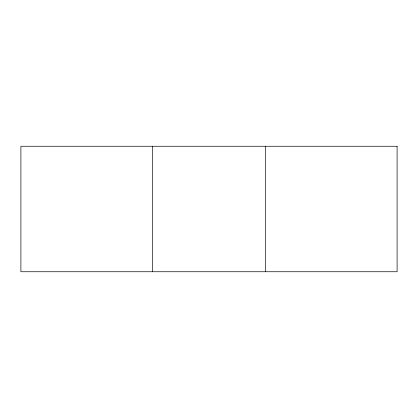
<?xml version="1.0" encoding="UTF-8"?>
<svg xmlns="http://www.w3.org/2000/svg" width="418" height="418" viewBox="0 0 418 418"><rect width="100%" height="100%" fill="white"/><g stroke="black" fill="none" stroke-linecap="round" stroke-linejoin="round"><path stroke-width="0.63" d="M265.43 146.258L265.43 271.742M152.57 146.258L152.57 271.742M397.1 146.258L20.9 146.258L20.9 271.742L397.1 271.742L397.1 146.258"/></g></svg>
